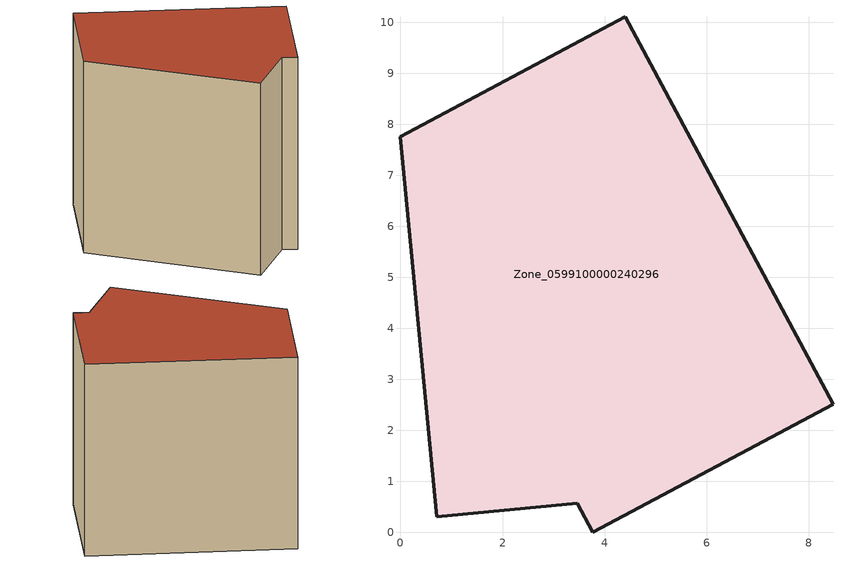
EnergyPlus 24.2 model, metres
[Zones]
Zone_0599100000240296
 floor ground (C_G): 3.47,0.57 0.71,0.31 0,7.76 4.41,10.11 8.48,2.51 3.77,0 z0
 wall outside (C_F): 4.41,10.11 0,7.76 0.71,0.31 3.47,0.57 3.77,0 8.48,2.51 4.41,10.11 z0:8.4
 roof outside (C_R): 8.48,2.51 4.41,10.11 0,7.76 0.71,0.31 3.47,0.57 3.77,0 z8.4
[BUILDING]
Pand.0599100000240296: North Axis=0; Terrain=City; Loads Convergence Tolerance Value=0.04; Temperature Convergence Tolerance Value=0.4; Solar Distribution=FullExterior; Maximum Number of Warmup Days=25; Minimum Number of Warmup Days=1
[Site:Location]
Rotterdam.The.Hague.AP_ZH_NLD Design_Conditions: Latitude=51.96; Longitude=4.45; Time Zone=1; Elevation=-4.5
[SITE:GROUNDTEMPERATURE:BUILDINGSURFACE]
18, 18, 18, 18, 18, 18, 18, 18, 18, 18, 18, 18
[MATERIAL] Thermal Absorptance=0.9; Solar Absorptance=0.7; Visible Absorptance=0.7
Name | Roughness | Thickness | Conductivity | Density | Specific Heat
G.TI.1975-1991 | MediumSmooth | 0.15 | 0.288461 | 540 | 1210
F.TI.1975-1991 | Rough | 0.3 | 0.230769 | 1920 | 840
R.TI.1975-1991 | MediumRough | 0.2 | 0.153846 | 1500 | 1000
[CONSTRUCTION]
C_G: G.TI.1975-1991
C_F: F.TI.1975-1991
C_R: R.TI.1975-1991
[ZONE]
Zone_0599100000240296: Type=1; Multiplier=1; Ceiling Height=Autocalculate; Volume=Autocalculate; Floor Area=autocalculate; Part of Total Floor Area=Yes
[ZONEINFILTRATION:DESIGNFLOWRATE]
Infil_Zone_0599100000240296: Zone or ZoneList or Space or SpaceList=Zone_0599100000240296; Schedule=AlwaysOn; Design Flow Rate Calculation Method=Flow/Area; Flow Rate per Floor Area=0.003; Constant Term Coefficient=1; Temperature Term Coefficient=0; Velocity Term Coefficient=0; Velocity Squared Term Coefficient=0
[HVACTEMPLATE:ZONE:IDEALLOADSAIRSYSTEM]
Zone_0599100000240296: Maximum Heating Supply Air Temperature=50; Minimum Cooling Supply Air Temperature=13; Maximum Heating Supply Air Humidity Ratio=0.0156; Minimum Cooling Supply Air Humidity Ratio=0.0077; Heating Limit=NoLimit; Cooling Limit=NoLimit; Dehumidification Control Type=ConstantSensibleHeatRatio; Cooling Sensible Heat Ratio=0.7; Dehumidification Setpoint=60; Humidification Control Type=None; Humidification Setpoint=30; Outdoor Air Method=None; Outdoor Air Flow Rate per Person=0.00944; Outdoor Air Flow Rate per Zone Floor Area=0; Outdoor Air Flow Rate per Zone=0; Demand Controlled Ventilation Type=None; Outdoor Air Economizer Type=NoEconomizer; Heat Recovery Type=None; Sensible Heat Recovery Effectiveness=0.7; Latent Heat Recovery Effectiveness=0.65
[ZONECONTROL:THERMOSTAT]
ThermostatControl_Zone_0599100000240296: Zone or ZoneList=Zone_0599100000240296; Control Type Schedule=DualSetpointControlType; Control 1=Thermostat_Zone_0599100000240296; Temperature Difference Between Cutout And Setpoint=0
[THERMOSTATSETPOINT:DUALSETPOINT]
Thermostat_Zone_0599100000240296: Heating Setpoint Temperature Schedule=HeatingSetpoint_Zone_0599100000240296; Cooling Setpoint Temperature Schedule=CoolingSetpoint_Zone_0599100000240296
[SCHEDULE:COMPACT]
HeatingSetpoint_Zone_0599100000240296: Through: 12/31, For: AllDays, Until: 24:00, 21
CoolingSetpoint_Zone_0599100000240296: Through: 12/31, For: AllDays, Until: 24:00, 24
DualSetpointControlType: Through: 12/31, For: AllDays, Until: 24:00, 4
AlwaysOn: Through: 12/31, For: AllDays, Until: 24:00, 1
